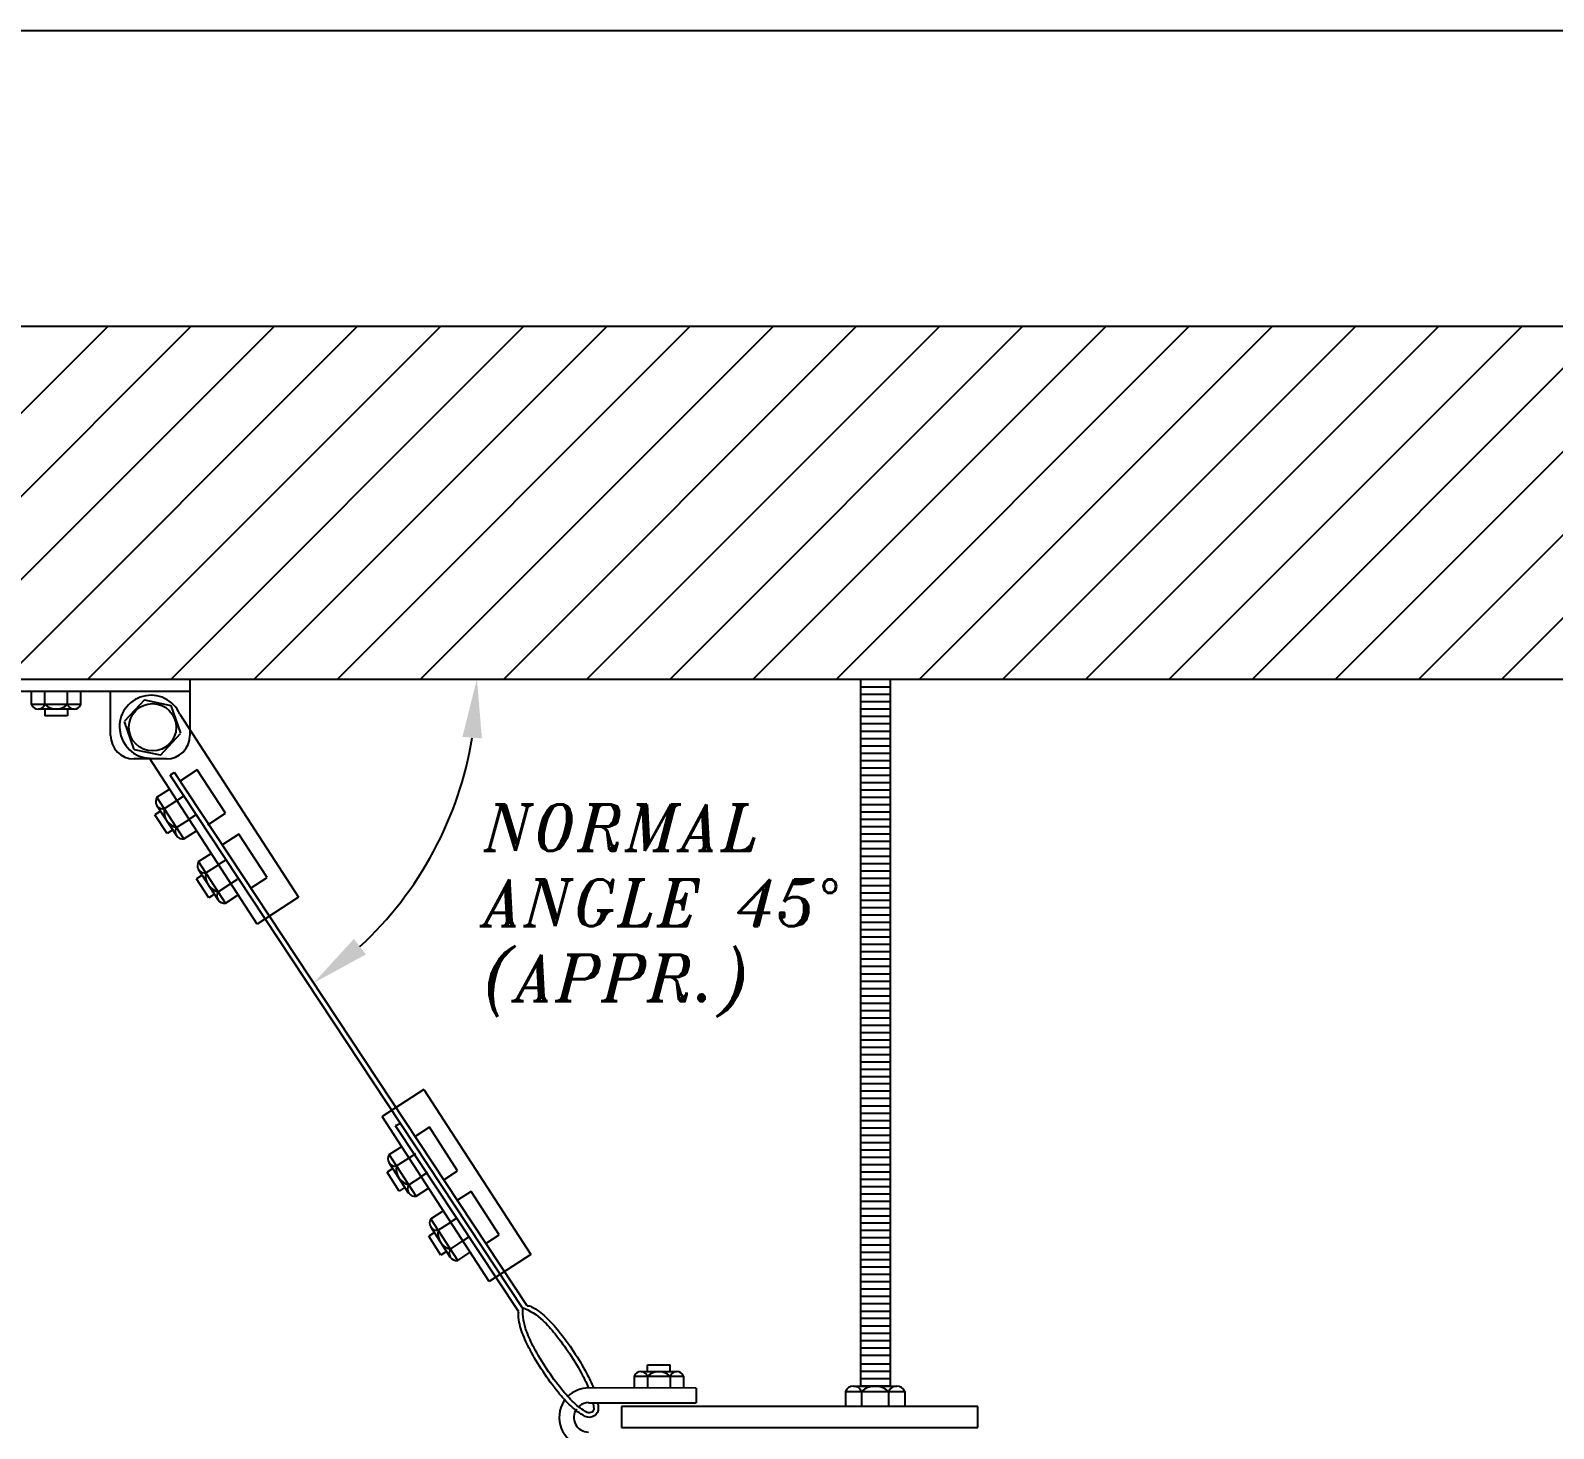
# Model space of a CAD drawing. Extents: x -730 to 2784, y 160 to 852.
# Drawn here: x -710.813 to -708.062, y 262.91 to 265.435 of the extents above; entities that cross this region are included whole.
import ezdxf

# ---------------------------------------------------------------- set-up
doc = ezdxf.new("R2010")
doc.units = 0
doc.header["$MEASUREMENT"] = 0
doc.header["$PDMODE"] = 34
doc.header["$PDSIZE"] = 0.4
for name, color, linetype in [('1', 1, 'Continuous'), ('4', 1, 'Continuous'), ('M_HV_TABLE', 140, 'Continuous')]:
    doc.layers.add(name, color=color, linetype=linetype)
doc.layers.add('3', color=3, linetype='Continuous', lineweight=25)
doc.styles.add('ROMANC', font='italict.shx')

msp = doc.modelspace()

# ---------------------------------------------------------------- linework, layer by layer
at = {"color": 0}
for p, q in [((-711.1697, 264.2543), (-710.523, 264.9011)), ((-711.1697, 264.4046), (-710.6732, 264.9011)), ((-711.0102, 264.2637), (-710.3727, 264.9011)), ((-710.8599, 264.2637), (-710.2225, 264.9011)), ((-710.7097, 264.2637), (-710.0723, 264.9011)), ((-710.5594, 264.2637), (-709.922, 264.9011)), ((-710.4092, 264.2637), (-709.7718, 264.9011)), ((-710.259, 264.2637), (-709.6215, 264.9011)), ((-710.1087, 264.2637), (-709.4713, 264.9011)), ((-709.9585, 264.2637), (-709.3211, 264.9011)), ((-709.8082, 264.2637), (-709.1708, 264.9011)), ((-709.658, 264.2637), (-709.0206, 264.9011)), ((-709.5078, 264.2637), (-708.8703, 264.9011)), ((-709.3575, 264.2637), (-708.7201, 264.9011)), ((-709.2073, 264.2637), (-708.5699, 264.9011)), ((-709.057, 264.2637), (-708.4196, 264.9011)), ((-708.9068, 264.2637), (-708.2694, 264.9011)), ((-708.7566, 264.2637), (-708.1191, 264.9011)), ((-708.6063, 264.2637), (-707.9689, 264.9011)), ((-708.4561, 264.2637), (-707.8187, 264.9011)), ((-708.3058, 264.2637), (-707.6684, 264.9011)), ((-708.1556, 264.2637), (-707.5182, 264.9011))]:
    msp.add_line(p, q, dxfattribs=at)
at = {"color": 0, "linetype": 'ByBlock'}
msp.add_arc((-710.665, 264.2637), 0.6581, 312.7449, 350.7407, dxfattribs=at)
for points in [[(-710.0331, 264.1592), (-709.9978, 264.1563), (-710.0069, 264.2637)], [(-710.2292, 263.7943), (-710.2074, 263.7664), (-710.3019, 263.7148)]]:
    msp.add_solid(points, dxfattribs=at)
at = {"layer": '1', "color": 0}
for p, q in [((-710.8493, 264.2416), (-710.5253, 264.2416)), ((-710.8115, 264.2176), (-710.8115, 264.242)), ((-710.7872, 264.2176), (-710.7872, 264.242)), ((-710.7465, 264.2176), (-710.7465, 264.242)), ((-710.7221, 264.2176), (-710.7221, 264.242)), ((-710.6687, 264.1619), (-710.6687, 264.2416)), ((-710.5253, 264.2627), (-710.5253, 264.1619)), ((-709.3138, 264.2637), (-709.3138, 262.9867)), ((-709.2607, 264.2637), (-709.2607, 262.9867)), ((-710.7221, 264.2176), (-710.8115, 264.2176)), ((-710.6071, 264.2262), (-710.6433, 264.1874)), ((-710.6071, 264.2262), (-710.5598, 264.2161)), ((-710.5595, 264.2161), (-710.5423, 264.1658)), ((-710.7343, 264.2095), (-710.7994, 264.2095)), ((-710.7872, 264.2086), (-710.7872, 264.1972)), ((-710.7465, 264.1972), (-710.7872, 264.1972)), ((-710.7465, 264.2086), (-710.7465, 264.1972)), ((-710.6262, 264.1367), (-710.6434, 264.1869)), ((-710.5435, 264.2004), (-710.329, 263.8695)), ((-710.5786, 264.1265), (-710.5424, 264.1653)), ((-710.6262, 264.1367), (-710.5789, 264.1266)), ((-710.5678, 264.1194), (-710.6262, 264.1194)), ((-710.404, 263.8209), (-710.5983, 264.1206)), ((-710.5543, 264.0943), (-710.5611, 264.0899)), ((-709.9242, 263.1271), (-710.5611, 264.0899)), ((-709.9164, 263.132), (-710.5534, 264.0949)), ((-710.512, 264.0996), (-710.544, 264.0789)), ((-710.4612, 264.0212), (-710.512, 264.0996)), ((-710.5848, 264.0501), (-710.5621, 264.0648)), ((-710.5361, 263.9751), (-710.5848, 264.0501)), ((-710.5374, 264.0518), (-710.5476, 264.0451)), ((-710.5783, 264.0252), (-710.5886, 264.0186)), ((-710.5496, 263.9809), (-710.585, 264.0355)), ((-710.5715, 264.0297), (-710.5489, 264.0443)), ((-710.4931, 264.0004), (-710.4612, 264.0212)), ((-710.5665, 263.9845), (-710.5886, 264.0186)), ((-710.5494, 263.9956), (-710.5268, 264.0102)), ((-710.5153, 264.0177), (-710.5255, 264.011)), ((-710.5562, 263.9911), (-710.5665, 263.9845)), ((-710.5361, 263.9751), (-710.5135, 263.9898)), ((-710.4369, 263.9836), (-710.4678, 263.9636)), ((-710.386, 263.9052), (-710.4369, 263.9836)), ((-710.5096, 263.9342), (-710.487, 263.9489)), ((-710.4744, 263.865), (-710.5098, 263.9195)), ((-710.461, 263.8592), (-710.5096, 263.9342)), ((-710.4964, 263.9137), (-710.4737, 263.9284)), ((-710.4601, 263.9372), (-710.4725, 263.9292)), ((-710.5032, 263.9093), (-710.5134, 263.9027)), ((-710.4913, 263.8686), (-710.5134, 263.9027)), ((-710.4743, 263.8796), (-710.4516, 263.8943)), ((-710.4402, 263.9017), (-710.4504, 263.8951)), ((-710.4162, 263.8856), (-710.386, 263.9052)), ((-710.4811, 263.8752), (-710.4913, 263.8686)), ((-710.461, 263.8592), (-710.4383, 263.8738)), ((-710.329, 263.8695), (-710.404, 263.8209)), ((-710.103, 263.5225), (-710.178, 263.4739)), ((-710.103, 263.5225), (-709.9096, 263.2242)), ((-709.9846, 263.1756), (-710.178, 263.4739)), ((-709.9313, 263.1208), (-710.1537, 263.457)), ((-710.0926, 263.4542), (-710.1184, 263.4375)), ((-710.0418, 263.3758), (-710.0926, 263.4542)), ((-710.1654, 263.4048), (-710.1427, 263.4194)), ((-710.1302, 263.3355), (-710.1656, 263.3901)), ((-710.1168, 263.3297), (-710.1654, 263.4048)), ((-710.1521, 263.3843), (-710.1295, 263.399)), ((-710.118, 263.4064), (-710.1282, 263.3998)), ((-710.1589, 263.3799), (-710.1692, 263.3732)), ((-710.1471, 263.3391), (-710.1692, 263.3732)), ((-710.13, 263.3502), (-710.1074, 263.3649)), ((-710.0959, 263.3723), (-710.1061, 263.3657)), ((-710.0669, 263.3595), (-710.0418, 263.3758)), ((-710.1368, 263.3458), (-710.1471, 263.3391)), ((-710.1168, 263.3297), (-710.0941, 263.3444)), ((-710.0175, 263.3383), (-710.0422, 263.3223)), ((-709.9667, 263.2599), (-710.0175, 263.3383)), ((-710.0902, 263.2888), (-710.0676, 263.3035)), ((-710.0416, 263.2138), (-710.0902, 263.2888)), ((-710.077, 263.2684), (-710.0543, 263.283)), ((-710.0433, 263.2902), (-710.0531, 263.2838)), ((-710.0838, 263.2639), (-710.094, 263.2573)), ((-710.0719, 263.2232), (-710.094, 263.2573)), ((-710.0551, 263.2196), (-710.0904, 263.2742)), ((-710.0208, 263.2564), (-710.031, 263.2497)), ((-709.9906, 263.2443), (-709.9667, 263.2599)), ((-710.0617, 263.2298), (-710.0719, 263.2232)), ((-710.0549, 263.2343), (-710.0322, 263.2489)), ((-710.0416, 263.2138), (-710.019, 263.2285)), ((-709.9096, 263.2242), (-709.9846, 263.1756)), ((-709.7229, 263.005), (-709.6335, 263.005)), ((-709.7229, 263.005), (-709.7229, 262.9847)), ((-709.7107, 263.0131), (-709.6457, 263.0131)), ((-709.6985, 263.014), (-709.6985, 263.0254)), ((-709.6985, 263.0254), (-709.6578, 263.0254)), ((-709.6985, 263.005), (-709.6985, 262.9847)), ((-709.6578, 263.014), (-709.6578, 263.0254)), ((-709.6578, 263.005), (-709.6578, 262.9847)), ((-709.6335, 263.005), (-709.6335, 262.9847)), ((-709.3413, 262.977), (-709.2341, 262.977)), ((-709.3413, 262.977), (-709.3413, 262.9502)), ((-709.3267, 262.9867), (-709.2487, 262.9867)), ((-709.3121, 262.977), (-709.3121, 262.9502)), ((-709.2633, 262.977), (-709.2633, 262.9502)), ((-709.2341, 262.977), (-709.2341, 262.9502))]:
    msp.add_line(p, q, dxfattribs=at)
msp.add_circle((-710.5928, 264.1766), 0.0427, dxfattribs=at)
for centre, radius, start, end in [((-710.7994, 264.2227), 0.0132, 202.6199, 337.3801), ((-710.7668, 264.2389), 0.0295, 226.3972, 313.6028), ((-710.7343, 264.2227), 0.0132, 202.6199, 337.3801), ((-710.5956, 264.1774), 0.0569, 23.8452, 267.2177), ((-710.6262, 264.1619), 0.0425, 180, 270), ((-710.5678, 264.1619), 0.0425, 270, 0), ((-710.5739, 264.0426), 0.0132, 145.5724, 280.3327), ((-710.5426, 264.0242), 0.0295, 169.3497, 256.5554), ((-710.5385, 263.9881), 0.0132, 145.5724, 280.3327), ((-710.4987, 263.9267), 0.0132, 145.5724, 280.3327), ((-710.4674, 263.9083), 0.0295, 169.3497, 256.5554), ((-710.4634, 263.8722), 0.0132, 145.5724, 280.3327), ((-710.1545, 263.3973), 0.0132, 145.5724, 280.3327), ((-710.1232, 263.3788), 0.0295, 169.3497, 256.5554), ((-710.1191, 263.3427), 0.0132, 145.5724, 280.3327), ((-710.0793, 263.2814), 0.0132, 145.5724, 280.3327), ((-710.048, 263.2629), 0.0295, 169.3497, 256.5554), ((-710.044, 263.2268), 0.0132, 145.5724, 280.3327), ((-709.7107, 262.9999), 0.0132, 22.6199, 157.3801), ((-709.6782, 262.9836), 0.0295, 46.3972, 133.6028), ((-709.6457, 262.9999), 0.0132, 22.6199, 157.3801), ((-709.3267, 262.9709), 0.0158, 22.6199, 157.3801), ((-709.2877, 262.9514), 0.0354, 46.3972, 133.6028), ((-709.2487, 262.9709), 0.0158, 22.6199, 157.3801)]:
    msp.add_arc(centre, radius, start, end, dxfattribs=at)
at = {"layer": '3', "color": 0}
for p, q in [((-711.1729, 264.9011), (-705.2237, 264.9011)), ((-711.1729, 264.2637), (-705.2237, 264.2637)), ((-709.3138, 264.2495), (-709.2614, 264.2495)), ((-709.3138, 264.2362), (-709.2614, 264.2362)), ((-709.3138, 264.223), (-709.2614, 264.223)), ((-709.3138, 264.2097), (-709.2614, 264.2097)), ((-709.3138, 264.1964), (-709.2614, 264.1964)), ((-709.3138, 264.1831), (-709.2614, 264.1831)), ((-709.3138, 264.1698), (-709.2614, 264.1698)), ((-709.3138, 264.1566), (-709.2614, 264.1566)), ((-709.3138, 264.1433), (-709.2614, 264.1433)), ((-709.3138, 264.13), (-709.2614, 264.13)), ((-709.3138, 264.1167), (-709.2614, 264.1167)), ((-709.3138, 264.1035), (-709.2614, 264.1035)), ((-709.3138, 264.0902), (-709.2614, 264.0902)), ((-709.3138, 264.0769), (-709.2614, 264.0769)), ((-709.3138, 264.0636), (-709.2614, 264.0636)), ((-709.3138, 264.0503), (-709.2614, 264.0503)), ((-709.3138, 264.0371), (-709.2614, 264.0371)), ((-709.3138, 264.0238), (-709.2614, 264.0238)), ((-709.3138, 264.0105), (-709.2614, 264.0105)), ((-709.3138, 263.9972), (-709.2614, 263.9972)), ((-709.3138, 263.9839), (-709.2614, 263.9839)), ((-709.3138, 263.9707), (-709.2614, 263.9707)), ((-709.3138, 263.9574), (-709.2614, 263.9574)), ((-709.3138, 263.9441), (-709.2614, 263.9441)), ((-709.3138, 263.9308), (-709.2614, 263.9308)), ((-709.3138, 263.9175), (-709.2614, 263.9175)), ((-709.3138, 263.9043), (-709.2614, 263.9043)), ((-709.3138, 263.891), (-709.2614, 263.891)), ((-709.3138, 263.8777), (-709.2614, 263.8777)), ((-709.3138, 263.8644), (-709.2614, 263.8644)), ((-709.3138, 263.8511), (-709.2614, 263.8511)), ((-709.3138, 263.8379), (-709.2614, 263.8379)), ((-709.3138, 263.8246), (-709.2614, 263.8246)), ((-709.3138, 263.8113), (-709.2614, 263.8113)), ((-709.3138, 263.798), (-709.2614, 263.798)), ((-709.3138, 263.7847), (-709.2614, 263.7847)), ((-709.3138, 263.7715), (-709.2614, 263.7715)), ((-709.3138, 263.7582), (-709.2614, 263.7582)), ((-709.3138, 263.7449), (-709.2614, 263.7449)), ((-709.3138, 263.7316), (-709.2614, 263.7316)), ((-709.3138, 263.7183), (-709.2614, 263.7183)), ((-709.3138, 263.7051), (-709.2614, 263.7051)), ((-709.3138, 263.6918), (-709.2614, 263.6918)), ((-709.3138, 263.6785), (-709.2614, 263.6785)), ((-709.3138, 263.6652), (-709.2614, 263.6652)), ((-709.3138, 263.652), (-709.2614, 263.652)), ((-709.3138, 263.6387), (-709.2614, 263.6387)), ((-709.3138, 263.6254), (-709.2614, 263.6254)), ((-709.3138, 263.6121), (-709.2614, 263.6121)), ((-709.3138, 263.5988), (-709.2614, 263.5988)), ((-709.3138, 263.5856), (-709.2614, 263.5856)), ((-709.3138, 263.5723), (-709.2614, 263.5723)), ((-709.3138, 263.559), (-709.2614, 263.559)), ((-709.3138, 263.5457), (-709.2614, 263.5457)), ((-709.3138, 263.5331), (-709.2614, 263.5331)), ((-709.3138, 263.5198), (-709.2614, 263.5198)), ((-709.3138, 263.5065), (-709.2614, 263.5065)), ((-709.3138, 263.4932), (-709.2614, 263.4932)), ((-709.3138, 263.48), (-709.2614, 263.48)), ((-710.1442, 263.4613), (-710.1537, 263.457)), ((-709.3138, 263.4667), (-709.2614, 263.4667)), ((-709.3138, 263.4534), (-709.2614, 263.4534)), ((-709.3138, 263.4401), (-709.2614, 263.4401)), ((-709.3138, 263.4269), (-709.2614, 263.4269)), ((-709.3138, 263.4136), (-709.2614, 263.4136)), ((-709.3138, 263.4003), (-709.2614, 263.4003)), ((-709.3138, 263.387), (-709.2614, 263.387)), ((-709.3138, 263.3737), (-709.2614, 263.3737)), ((-709.3138, 263.3605), (-709.2614, 263.3605)), ((-709.3138, 263.3472), (-709.2614, 263.3472)), ((-709.3138, 263.3339), (-709.2614, 263.3339)), ((-709.3138, 263.3206), (-709.2614, 263.3206)), ((-709.3138, 263.3073), (-709.2614, 263.3073)), ((-709.3138, 263.2941), (-709.2614, 263.2941)), ((-709.3138, 263.2818), (-709.2614, 263.2818)), ((-709.3138, 263.2685), (-709.2614, 263.2685)), ((-709.3138, 263.2552), (-709.2614, 263.2552)), ((-709.3138, 263.242), (-709.2614, 263.242)), ((-709.3138, 263.2287), (-709.2614, 263.2287)), ((-709.3138, 263.2154), (-709.2614, 263.2154)), ((-709.3138, 263.2021), (-709.2614, 263.2021)), ((-709.3138, 263.1888), (-709.2614, 263.1888)), ((-709.3138, 263.1756), (-709.2614, 263.1756)), ((-709.3138, 263.1623), (-709.2614, 263.1623)), ((-709.3138, 263.149), (-709.2614, 263.149)), ((-709.3138, 263.1357), (-709.2614, 263.1357)), ((-709.3138, 263.1224), (-709.2614, 263.1224)), ((-709.3138, 263.1092), (-709.2614, 263.1092)), ((-709.3138, 263.0959), (-709.2614, 263.0959)), ((-709.3138, 263.0826), (-709.2614, 263.0826)), ((-709.3138, 263.0693), (-709.2614, 263.0693)), ((-709.3138, 263.056), (-709.2614, 263.056)), ((-709.3138, 263.0428), (-709.2614, 263.0428)), ((-709.3138, 263.0271), (-709.2614, 263.0271)), ((-709.3138, 263.0138), (-709.2614, 263.0138)), ((-709.3138, 263.0005), (-709.2614, 263.0005)), ((-709.3138, 262.9873), (-709.2614, 262.9873))]:
    msp.add_line(p, q, dxfattribs=at)
for points in [[(-709.7888, 262.9568, -0.019527), (-709.7877, 262.9478, -0.273834), (-709.7949, 262.933, -0.273834), (-709.8114, 262.9321, -0.069681), (-709.8375, 262.9509, -0.032403), (-709.8603, 262.9758, -0.023461), (-709.8875, 263.0129, -0.023461), (-709.911, 263.0524, -0.032403), (-709.9249, 263.0831, -0.069681), (-709.932, 263.1145, -0.09933), (-709.9313, 263.1208, -0.273834)], [(-709.9253, 263.1287, -0.103204), (-709.8879, 263.1054, -0.032403), (-709.8658, 263.0813, -0.023461), (-709.8391, 263.0449, -0.023461)], [(-709.7971, 262.9568, -0.02267), (-709.7959, 262.9471, -0.273834), (-709.7994, 262.9398, -0.273834), (-709.8076, 262.9394, -0.069681), (-709.8318, 262.9569, -0.032403), (-709.8539, 262.981, -0.023461), (-709.8806, 263.0174, -0.023461), (-709.9037, 263.0562, -0.032403), (-709.9173, 263.086, -0.097505), (-709.9242, 263.1271, -0.273834)], [(-709.9163, 263.132, -0.12891), (-709.9083, 263.1301, -0.069681), (-709.8822, 263.1114, -0.032403), (-709.8594, 263.0865, -0.023461), (-709.8323, 263.0494, -0.023461)], [(-709.8391, 263.0449, -0.023461), (-709.816, 263.0061, -0.024827), (-709.8053, 262.9834, -0.069681)], [(-709.8323, 263.0494, -0.023461), (-709.8087, 263.0099, -0.028086), (-709.7964, 262.9834, -0.069681)]]:
    msp.add_lwpolyline(points, format="xyb", dxfattribs=at)
at = {"layer": '4', "color": 0}
for p, q in [((-709.611, 262.9829), (-709.805, 262.9834)), ((-709.611, 262.9829), (-709.611, 262.9564)), ((-709.8524, 262.9546), (-709.8552, 262.9482)), ((-709.8215, 262.9512), (-709.8232, 262.9494)), ((-709.8051, 262.9568), (-709.611, 262.9564)), ((-709.1024, 262.9502), (-709.7459, 262.9502)), ((-709.7459, 262.9502), (-709.7459, 262.9119)), ((-709.1024, 262.9119), (-709.1024, 262.9502)), ((-709.7459, 262.9119), (-709.1024, 262.9119))]:
    msp.add_line(p, q, dxfattribs=at)
for radius, start, end in [(0.0531, 89.8256, 134.9076), (0.0531, 160.323, 269.8256), (0.0531, 143.8263, 152.679), (0.0266, 89.8256, 127.9992), (0.0266, 145.2451, 269.8256)]:
    msp.add_arc((-709.8052, 262.9303), radius, start, end, dxfattribs=at)
at = {"layer": 'DEFPOINTS', "color": 0, "linetype": 'ByBlock'}
for p in [(-710.5534, 264.0949), (-709.9164, 263.132)]:
    msp.add_point(p, dxfattribs=at)
at = {"layer": 'M_HV_TABLE', "color": 7, "ltscale": 50}
msp.add_lwpolyline([(-703.9442, 255.2637), (-712.3298, 255.2637), (-712.3298, 265.4349), (-703.9442, 265.4349)], close=True, dxfattribs=at)

# ---------------------------------------------------------------- texts
at = {"layer": '1', "color": 0, "style": 'ROMANC'}
for s, p in [('NORMAL', (-709.9947, 263.9535)), ('ANGLE 45%%D', (-709.9947, 263.8177)), ('(APPR.)', (-709.9947, 263.6819))]:
    msp.add_text(s, height=0.08387, dxfattribs=at).set_placement(p)

doc.saveas('drawing.dxf')
